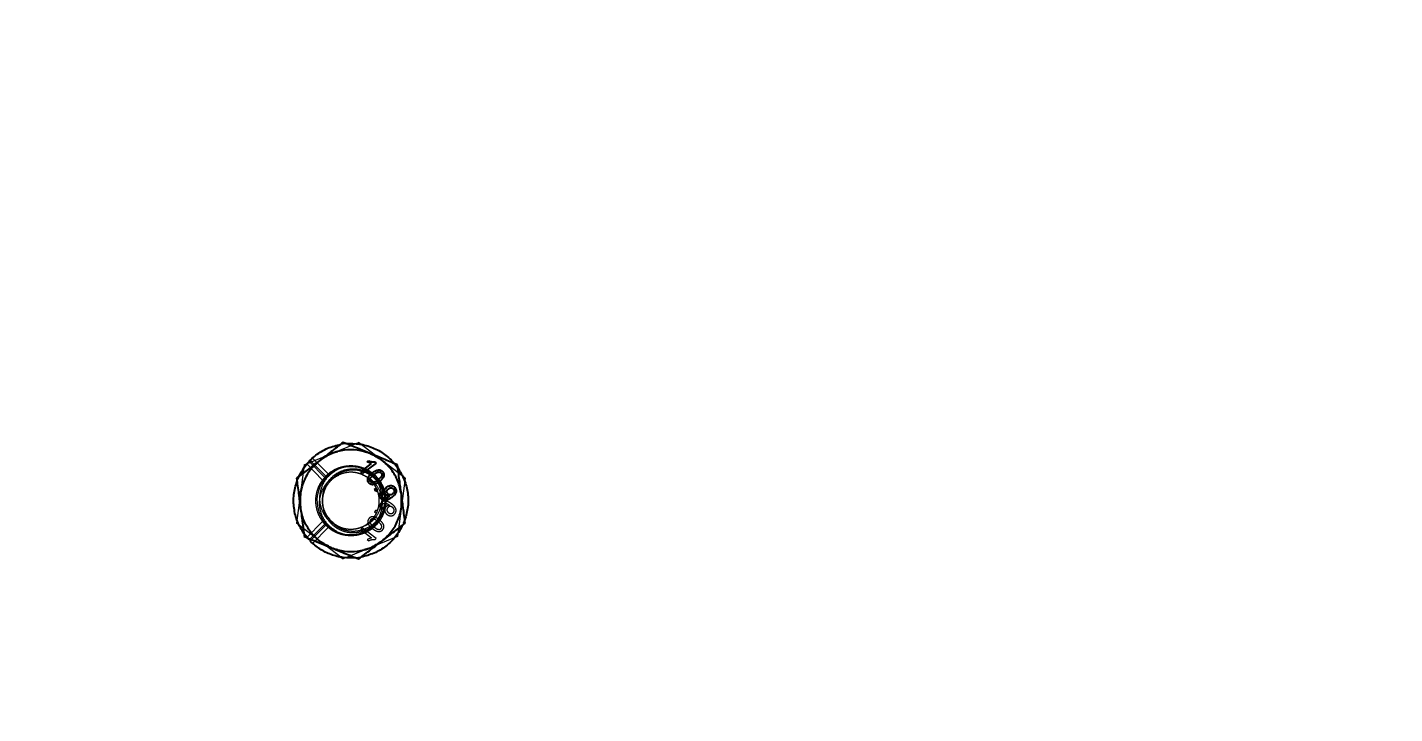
# Model space of a CAD drawing. Header units: millimetres. Extents: x 1293 to 41893, y 1011 to 26911.
# Drawn here: x 11506.8 to 11775.5, y 7464.4 to 7599.1 of the extents above; entities that cross this region are included whole.
import ezdxf

# ---------------------------------------------------------------- set-up
doc = ezdxf.new("R2010")
doc.units = ezdxf.units.MM
doc.header["$LTSCALE"] = 50
doc.linetypes.add('HIDDEN', pattern=[1.905, 1.27, -0.635])
doc.layers.add('CAPA_1', color=7, linetype='Continuous')
doc.layers.add('MAQUINAS', color=11, linetype='Continuous')
doc.styles.add('SLDTEXTSTYLE0', font='TXT', dxfattribs={"width": 0.75})
doc.dimstyles.new('SLDDIMSTYLE0', dxfattribs={"dimtxt": 100, "dimasz": 100, "dimexe": 0, "dimexo": 0.0625, "dimgap": 25, "dimtad": 2, "dimdec": 0, "dimlfac": 1.5, "dimrnd": 1e-09, "dimzin": 12, "dimdsep": 46, "dimtxsty": 'SLDTEXTSTYLE0', "dimsah": 1, "dimcen": 0.09, "dimadec": 0, "dimazin": 3, "dimtfac": 1, "dimtdec": 0, "dimtofl": 0, "dimtmove": 0, "dimatfit": 3, "dimfxl": 1, "dimfrac": 2, "dimtolj": 1, "dimtzin": 12, "dimarcsym": 0})

# ---------------------------------------------------------------- blocks, each defined once
blk = doc.blocks.new('_D_5')
at = {"layer": 'CAPA_1', "transparency": 16777216}
for p, q in [((11574.4, 7831.18), (17588.06, 7831.18)), ((17538.06, 7831.18), (17538.06, 4708.49)), ((16485.16, 4708.49), (17588.06, 4708.49))]:
    blk.add_line(p, q, dxfattribs=at)
for points in [[(17538.06, 7831.18), (17522.68, 7731.18), (17553.45, 7731.18)], [(17538.06, 4708.49), (17553.45, 4808.49), (17522.68, 4808.49)]]:
    blk.add_solid(points, dxfattribs=at)
at = {"layer": 'CAPA_1', "transparency": 16777216, "insert": (17409.15, 6122.06), "char_height": 100, "attachment_point": 1, "rotation": 90, "style": 'SLDTEXTSTYLE0'}
blk.add_mtext('4684', dxfattribs=at)
blk = doc.blocks.new('_D_15')
at = {"layer": 'CAPA_1', "transparency": 16777216}
for p, q in [((6530.12, 8742.38), (6530.12, 9415.65)), ((16745.16, 6492), (16745.16, 9415.65)), ((6530.12, 9365.65), (16745.16, 9365.65))]:
    blk.add_line(p, q, dxfattribs=at)
for points in [[(6530.12, 9365.65), (6630.12, 9350.26), (6630.12, 9381.03)], [(16745.16, 9365.65), (16645.16, 9381.03), (16645.16, 9350.26)]]:
    blk.add_solid(points, dxfattribs=at)
at = {"layer": 'CAPA_1', "transparency": 16777216, "insert": (11452.92, 9494.55), "char_height": 100, "attachment_point": 1, "style": 'SLDTEXTSTYLE0'}
blk.add_mtext('15323', dxfattribs=at)

msp = doc.modelspace()

# ---------------------------------------------------------------- linework, layer by layer
at = {"layer": 'MAQUINAS', "linetype": 'HIDDEN', "lineweight": 18}
for p, q in [((11561.24341, 7513.2202773), (11571.918196, 7517.6228082)), ((11568.6245076, 7517.2850493), (11567.8888591, 7517.0998635)), ((11568.3893351, 7517.2537224), (11569.4281961, 7517.3921073)), ((11569.9689276, 7517.3740415), (11568.8461578, 7517.314575)), ((11581.0682926, 7510.5794379), (11571.918196, 7517.6228082)), ((11562.195166, 7513.8905154), (11561.879991, 7513.4828181)), ((11565.252273, 7510.7588164), (11562.195166, 7513.8905154)), ((11562.3909977, 7514.0934968), (11562.879735, 7514.5587791)), ((11565.4443489, 7510.9656453), (11562.3909977, 7514.0934968)), ((11563.273565, 7514.8483422), (11562.879735, 7514.5587791)), ((11562.879735, 7514.5587791), (11565.936842, 7511.4270801)), ((11564.2245785, 7514.0265731), (11563.3829246, 7513.187489)), ((11566.580803, 7515.4215427), (11567.8274555, 7515.7535401)), ((11572.9595578, 7515.7535401), (11574.2195753, 7515.4138537)), ((11576.4932443, 7514.101123), (11577.4040887, 7513.187489)), ((11561.24341, 7513.2202773), (11559.7187207, 7501.774376)), ((11560.4769114, 7511.3960519), (11559.944196, 7510.3326349)), ((11564.8257342, 7510.229818), (11561.7465943, 7513.3840875)), ((11565.4443489, 7510.9656453), (11565.936842, 7511.4270801)), ((11565.936842, 7511.4270801), (11566.0493248, 7511.5053336)), ((11568.2581572, 7511.3216555), (11568.3858861, 7511.3876672)), ((11574.0812677, 7511.6960313), (11574.4599984, 7511.4597177)), ((11574.6118887, 7511.3170203), (11574.4599984, 7511.4597177)), ((11579.7408458, 7512.400596), (11578.8069848, 7513.6157442)), ((11578.9842245, 7513.4509781), (11579.6234998, 7512.6204906)), ((11559.8685258, 7510.1491578), (11559.6900635, 7509.5061077)), ((11559.7986173, 7509.9796512), (11560.1982029, 7510.9485237)), ((11560.8168735, 7508.7429581), (11560.4810654, 7507.4973266)), ((11581.0682926, 7510.5794379), (11579.5436032, 7499.1335366)), ((11579.9701398, 7508.7429581), (11580.275981, 7507.5945223)), ((11560.8168735, 7503.6108558), (11560.4810418, 7504.8719062)), ((11565.8740322, 7502.961592), (11566.1913273, 7502.5190954)), ((11575.2929009, 7504.3446739), (11575.0251049, 7503.996778)), ((11575.0251049, 7503.996778), (11575.3730008, 7503.7289819)), ((11575.6407969, 7504.0768778), (11575.2929009, 7504.3446739)), ((11576.3823769, 7504.3924949), (11576.6849626, 7504.7136112)), ((11576.831929, 7504.5717367), (11576.9953011, 7505.2772777)), ((11577.994455, 7505.3149143), (11578.0595173, 7505.2622349)), ((11580.3059479, 7504.8564872), (11579.9701398, 7503.6108558)), ((11568.3893351, 7495.1000915), (11559.7187207, 7501.774376)), ((11564.8257342, 7502.1239959), (11561.7465943, 7498.9697264)), ((11565.252273, 7501.5949975), (11562.3884478, 7498.6612963)), ((11565.4443489, 7501.3881686), (11562.6693393, 7498.5454501)), ((11562.879735, 7497.7950348), (11565.936842, 7500.9267338)), ((11565.547314, 7501.3004024), (11564.8026705, 7502.1630695)), ((11564.8257342, 7502.1239959), (11565.252273, 7501.5949975)), ((11572.6149402, 7500.8657145), (11572.3471442, 7500.5178186)), ((11572.3471442, 7500.5178186), (11574.4616992, 7498.8901206)), ((11575.3285285, 7498.7769052), (11572.6149402, 7500.8657145)), ((11574.2151653, 7500.7534227), (11574.6608341, 7501.0717542)), ((11575.4116494, 7501.7881501), (11574.4599984, 7500.8940962)), ((11580.3160821, 7500.9673646), (11580.6740843, 7501.6120533)), ((11580.988396, 7502.3741627), (11580.5888104, 7501.4052902)), ((11580.7572769, 7501.8137698), (11581.1085815, 7502.8984468)), ((11561.1431808, 7499.7714247), (11562.4508718, 7498.2117789)), ((11561.7465943, 7498.9697264), (11561.1635135, 7499.7333233)), ((11564.293769, 7498.2526908), (11563.3829246, 7499.1663249)), ((11579.5436032, 7499.1335366), (11568.8688173, 7494.7310057)), ((11574.4616992, 7498.8901206), (11573.5795859, 7498.5718734)), ((11573.5795859, 7498.5718734), (11573.9003025, 7498.3249989)), ((11575.1561348, 7498.5529472), (11575.3285285, 7498.7769052)), ((11577.4040887, 7499.1663249), (11576.5624347, 7498.3272408)), ((11568.3893351, 7495.1000915), (11568.8688173, 7494.7310057)), ((11570.9194888, 7494.9721302), (11572.4615307, 7495.1197214)), ((11572.3976782, 7495.1000915), (11571.3588172, 7494.9617065)), ((11574.2062103, 7496.9322711), (11572.9595578, 7496.6002738))]:
    msp.add_line(p, q, dxfattribs=at)
at = {"layer": 'MAQUINAS', "linetype": 'Continuous', "lineweight": 25}
for p, q in [((11573.5795859, 7513.7819405), (11573.9003025, 7514.028815)), ((11574.4616992, 7513.4636933), (11573.5795859, 7513.7819405)), ((11575.1561348, 7513.8008667), (11575.3285285, 7513.5769087)), ((11572.3471442, 7511.8359953), (11574.4616992, 7513.4636933)), ((11572.6149402, 7511.4880993), (11572.3471442, 7511.8359953)), ((11575.3285285, 7513.5769087), (11572.6149402, 7511.4880993)), ((11575.0251049, 7508.3570359), (11575.3730008, 7508.624832)), ((11575.2929009, 7508.00914), (11575.0251049, 7508.3570359)), ((11575.3730008, 7508.624832), (11575.6407969, 7508.276936)), ((11575.6407969, 7508.276936), (11575.2929009, 7508.00914)), ((11576.3823769, 7507.961319), (11576.6849626, 7507.6402027)), ((11577.994455, 7507.0388996), (11578.0595173, 7507.091579)), ((11562.195166, 7498.4632985), (11561.7465943, 7498.9697264)), ((11562.3884478, 7498.6612963), (11562.195166, 7498.4632985)), ((11562.6693393, 7498.5454501), (11562.3909977, 7498.260317))]:
    msp.add_line(p, q, dxfattribs=at)
at = {"layer": 'MAQUINAS', "linetype": 'HIDDEN', "lineweight": 18}
msp.add_arc((11570.3935066, 7506.1769069), 6.6666667, 37.587605897, 307.587605897, dxfattribs=at)
at = {"layer": 'MAQUINAS', "linetype": 'Continuous', "lineweight": 25}
for points in [[(11560.1982029, 7510.9485237), (11560.6335289, 7511.7334687), (11561.504181, 7513.3033588), (11563.4701245, 7515.171126), (11565.7787331, 7516.5937343), (11567.5191344, 7517.0337264), (11568.3893351, 7517.2537224)], [(11569.4281961, 7517.3921073), (11570.3256414, 7517.4075765), (11572.1205321, 7517.4385147), (11574.7210378, 7516.6698413), (11577.107357, 7515.3818317), (11578.358602, 7514.094596), (11578.9842245, 7513.4509781)], [(11564.293769, 7514.101123), (11563.6420522, 7513.5161808), (11562.3386187, 7512.3462963), (11561.0558032, 7510.0279938), (11560.3313936, 7507.4793918), (11560.4311748, 7505.7307888), (11560.4810654, 7504.8564872)], [(11574.2062103, 7515.4215427), (11573.373777, 7515.6934749), (11571.7089105, 7516.2373392), (11569.059794, 7516.1891388), (11566.4904351, 7515.5421948), (11565.025991, 7514.5814803), (11564.293769, 7514.101123)], [(11580.3059479, 7507.4973266), (11580.1252314, 7508.354201), (11579.7637985, 7510.0679499), (11578.3974975, 7512.3380519), (11576.5525481, 7514.23971), (11574.9883229, 7515.0275985), (11574.2062103, 7515.4215427)], [(11579.6234998, 7512.6204906), (11580.0856192, 7511.8510147), (11581.0098578, 7510.3120629), (11581.64442, 7507.6756223), (11581.7221305, 7504.9650044), (11581.2329742, 7503.2377766), (11580.988396, 7502.3741627)], [(11561.1635135, 7499.7333233), (11560.7013941, 7500.5027992), (11559.7771555, 7502.041751), (11559.1425933, 7504.6781916), (11559.0648828, 7507.3888095), (11559.5540391, 7509.1160373), (11559.7986173, 7509.9796512)], [(11576.4932443, 7498.2526908), (11577.1449611, 7498.8376331), (11578.4483946, 7500.0075176), (11579.7312101, 7502.32582), (11580.4556196, 7504.8744221), (11580.3558385, 7506.6230251), (11580.3059479, 7507.4973266)], [(11566.580803, 7496.9322711), (11565.7986904, 7497.3262154), (11564.2344652, 7498.1141039), (11562.3895158, 7500.015762), (11561.0232148, 7502.285864), (11560.6617818, 7503.9996128), (11560.4810654, 7504.8564872)], [(11580.5888104, 7501.4052902), (11580.1534844, 7500.6203452), (11579.2828323, 7499.0504551), (11577.3168888, 7497.1826879), (11575.0082802, 7495.7600796), (11573.2678788, 7495.3200875), (11572.3976782, 7495.1000915)], [(11571.3588172, 7494.9617065), (11570.534643, 7494.9428551), (11568.8862947, 7494.9051521), (11566.480345, 7495.5383283), (11564.2375567, 7496.6150857), (11563.0065174, 7497.7119066), (11562.3909977, 7498.260317)], [(11566.580803, 7496.9322711), (11567.4132363, 7496.660339), (11569.0781027, 7496.1164747), (11571.7272193, 7496.1646751), (11574.2965782, 7496.811619), (11575.7610222, 7497.7723336), (11576.4932443, 7498.2526908)]]:
    msp.add_open_spline(points, degree=3, dxfattribs=at)
for points, knots in [([(11568.8688173, 7517.6228082), (11568.0691556, 7517.0072613), (11566.5682072, 7515.8518926), (11565.0180483, 7514.6586437), (11564.293769, 7514.101123)], [0, 0, 0, 0, 0.5327709195, 1, 1, 1, 1]), ([(11574.2062103, 7515.4215427), (11573.3612436, 7515.7700267), (11571.5527802, 7516.5158792), (11569.8017274, 7517.2380543), (11568.8688173, 7517.6228082)], [0, 0, 0, 0, 0.4672290805, 1, 1, 1, 1]), ([(11564.293769, 7514.101123), (11563.5694897, 7513.5436024), (11562.0193308, 7512.3503535), (11560.5183824, 7511.1949847), (11559.7187207, 7510.5794379)], [0, 0, 0, 0, 0.4672290805, 1, 1, 1, 1]), ([(11573.9003025, 7514.028815), (11574.1011821, 7513.9422677), (11574.502247, 7513.7694725), (11574.938424, 7513.790414), (11575.1561348, 7513.8008667)], [0, 0, 0, 0, 0.5008657323, 1, 1, 1, 1]), ([(11579.5436032, 7513.2202773), (11578.6106932, 7513.6050311), (11576.8596403, 7514.3272062), (11575.051177, 7515.0730587), (11574.2062103, 7515.4215427)], [0, 0, 0, 0, 0.5327709195, 1, 1, 1, 1]), ([(11573.7140456, 7510.5292055), (11573.7586511, 7510.6431323), (11573.8479272, 7510.8711521), (11574.1532279, 7511.2583351), (11574.4349448, 7511.4924632), (11574.6227426, 7511.6485375)], [0, 0, 0, 0, 0.249753552, 0.499871473, 1, 1, 1, 1]), ([(11574.2322373, 7509.9628565), (11574.1952666, 7510.0226013), (11574.1213048, 7510.1421239), (11574.1140711, 7510.3565989), (11574.161907, 7510.5617749), (11574.3980515, 7510.9114773), (11574.6722817, 7511.1281622), (11574.8916258, 7511.3014784)], [0, 0, 0, 0, 0.1246963828, 0.2494616582, 0.3744323466, 0.4996371137, 1, 1, 1, 1]), ([(11574.6227426, 7511.6485375), (11574.7794075, 7511.7625139), (11575.0923509, 7511.9901856), (11575.5437086, 7512.1966551), (11575.9312278, 7512.2485662), (11576.2214014, 7512.1992668), (11576.4764622, 7512.0574458), (11576.6037846, 7511.9108164), (11576.6675089, 7511.837429)], [0, 0, 0, 0, 0.2504817087, 0.5003455958, 0.6317049056, 0.7502211388, 0.8749866995, 1, 1, 1, 1]), ([(11574.8916258, 7511.3014784), (11575.044365, 7511.4126885), (11575.2734605, 7511.5794939), (11575.6091415, 7511.7603706), (11575.7949475, 7511.7988445), (11575.8877282, 7511.8180562)], [0, 0, 0, 0, 0.50037231189, 0.75051514073, 1, 1, 1, 1]), ([(11576.3514735, 7511.6002177), (11576.388983, 7511.5406584), (11576.4640002, 7511.4215426), (11576.4752724, 7511.2062647), (11576.423686, 7511.0013955), (11576.1913844, 7510.648679), (11575.9156056, 7510.431505), (11575.695014, 7510.2577906)], [0, 0, 0, 0, 0.1247447425, 0.2494837578, 0.3744708184, 0.4996480989, 1, 1, 1, 1]), ([(11575.8877282, 7511.8180562), (11575.932225, 7511.8164463), (11576.0211899, 7511.8132276), (11576.1492043, 7511.7718283), (11576.2642489, 7511.701425), (11576.3223951, 7511.6339575), (11576.3514735, 7511.6002177)], [0, 0, 0, 0, 0.2501584562, 0.5001555724, 0.7500324303, 1, 1, 1, 1]), ([(11576.6675089, 7511.837429), (11576.7217167, 7511.7567672), (11576.8300877, 7511.5955097), (11576.9038976, 7511.3088636), (11576.8801841, 7511.0141647), (11576.6326537, 7510.4824365), (11576.2597302, 7510.1637353), (11575.9617229, 7509.9090578)], [0, 0, 0, 0, 0.125373348, 0.2506437386, 0.375697515, 0.5011131747, 1, 1, 1, 1]), ([(11580.3059479, 7507.4973266), (11580.1852606, 7508.4033312), (11579.9269561, 7510.3424327), (11579.6768516, 7512.2199765), (11579.5436032, 7513.2202773)], [0, 0, 0, 0, 0.4672290805, 1, 1, 1, 1]), ([(11559.7187207, 7510.5794379), (11559.8519691, 7509.5791371), (11560.1020736, 7507.7015933), (11560.360378, 7505.7624918), (11560.4810654, 7504.8564872)], [0, 0, 0, 0, 0.5327709195, 1, 1, 1, 1]), ([(11573.919131, 7509.7218401), (11573.8401491, 7509.8438028), (11573.7215251, 7510.0269805), (11573.690109, 7510.2795923), (11573.6939571, 7510.4232119), (11573.7073495, 7510.4938747), (11573.7140456, 7510.5292055)], [0, 0, 0, 0, 0.4987953461, 0.7491482596, 0.8745764119, 1, 1, 1, 1]), ([(11575.9617229, 7509.9090578), (11575.8052553, 7509.7950803), (11575.4926976, 7509.5674001), (11575.0453197, 7509.3640692), (11574.6591237, 7509.3102948), (11574.3681217, 7509.3567122), (11574.1096954, 7509.5017297), (11573.9826926, 7509.6484236), (11573.919131, 7509.7218401)], [0, 0, 0, 0, 0.2504758129, 0.5003473544, 0.6257683408, 0.7501761831, 0.8749696966, 1, 1, 1, 1]), ([(11575.695014, 7510.2577906), (11575.4713698, 7510.0898913), (11575.1917696, 7509.8799833), (11574.793229, 7509.7426537), (11574.5825954, 7509.7473587), (11574.3777171, 7509.810751), (11574.2807166, 7509.9121693), (11574.2322373, 7509.9628565)], [0, 0, 0, 0, 0.5004095025, 0.6256126137, 0.7505796735, 0.875343692, 1, 1, 1, 1]), ([(11577.2268313, 7507.4400821), (11577.1879733, 7507.496743), (11577.1102836, 7507.6100264), (11577.0451962, 7507.8064107), (11577.0239342, 7508.0118933), (11577.0478911, 7508.216928), (11577.112141, 7508.4141052), (11577.2479933, 7508.6547869), (11577.4038813, 7508.7917568), (11577.507459, 7508.8827647)], [0, 0, 0, 0, 0.1250740585, 0.2500636243, 0.3732612247, 0.5001992382, 0.6242961009, 0.7503685137, 1, 1, 1, 1]), ([(11577.6215318, 7507.575099), (11577.5719877, 7507.6507777), (11577.497757, 7507.7641652), (11577.4650361, 7507.9424987), (11577.4711285, 7508.0772984), (11577.5063008, 7508.208127), (11577.5881065, 7508.3696515), (11577.689455, 7508.4603788), (11577.7567731, 7508.5206421)], [0, 0, 0, 0, 0.2495205461, 0.3738507837, 0.4998887841, 0.6240955932, 0.7503154422, 1, 1, 1, 1]), ([(11577.507459, 7508.8827647), (11577.6286567, 7508.9635006), (11577.8112536, 7509.0851377), (11578.095215, 7509.1524718), (11578.3141302, 7509.1586482), (11578.5275894, 7509.1195424), (11578.7989882, 7509.0105365), (11578.9484645, 7508.8510362), (11579.0483833, 7508.7444167)], [0, 0, 0, 0, 0.24986885846, 0.37645352865, 0.50034766571, 0.6272386366, 0.75082408471, 1, 1, 1, 1]), ([(11577.7567731, 7508.5206421), (11577.8365231, 7508.5739978), (11577.9958129, 7508.6805687), (11578.2411241, 7508.7180132), (11578.4300346, 7508.6918906), (11578.6109866, 7508.6238009), (11578.7097829, 7508.5199987), (11578.7762833, 7508.4501287)], [0, 0, 0, 0, 0.2502503989, 0.4998417518, 0.6295762976, 0.7506653539, 1, 1, 1, 1]), ([(11579.0483833, 7508.7444167), (11579.1008012, 7508.6654813), (11579.2056211, 7508.5076343), (11579.2750763, 7508.2287519), (11579.276328, 7507.9436709), (11579.1726518, 7507.5772177), (11578.8854129, 7507.1888917), (11578.5922373, 7506.9528217), (11578.4452719, 7506.8344826)], [0, 0, 0, 0, 0.1250635897, 0.2500895576, 0.3751100052, 0.5001693996, 0.7494409524, 1, 1, 1, 1]), ([(11578.7762833, 7508.4501287), (11578.8252611, 7508.3719861), (11578.8984551, 7508.2552074), (11578.9181393, 7508.0714325), (11578.9007429, 7507.9353892), (11578.854856, 7507.804918), (11578.7602946, 7507.6471879), (11578.6557281, 7507.5569761), (11578.5862535, 7507.497039)], [0, 0, 0, 0, 0.2490168506, 0.3721383925, 0.4993654558, 0.6235619335, 0.7498926933, 1, 1, 1, 1]), ([(11576.2636019, 7506.6761198), (11576.1976191, 7506.7764766), (11576.0983996, 7506.9273849), (11576.0477159, 7507.1628949), (11576.0473706, 7507.4014878), (11576.1426754, 7507.6943131), (11576.3023924, 7507.8722234), (11576.3823769, 7507.961319)], [0, 0, 0, 0, 0.2498594906, 0.3757183909, 0.500481002, 0.7498462328, 1, 1, 1, 1]), ([(11578.4452719, 7506.8344826), (11578.2789126, 7506.7131442), (11577.9467596, 7506.4708797), (11577.4626352, 7506.2635778), (11577.0483786, 7506.2302963), (11576.7432891, 7506.2949343), (11576.4684651, 7506.4433582), (11576.3319088, 7506.5985109), (11576.2636019, 7506.6761198)], [0, 0, 0, 0, 0.2504849429, 0.5001185141, 0.6278991852, 0.7500923696, 0.8749936752, 1, 1, 1, 1]), ([(11576.6849626, 7507.6402027), (11576.6358589, 7507.5818399), (11576.5471775, 7507.4764364), (11576.4809649, 7507.3138052), (11576.4726796, 7507.1827233), (11576.4918062, 7507.0805284), (11576.5303361, 7506.9835163), (11576.5704572, 7506.9273028), (11576.5905165, 7506.8991979)], [0, 0, 0, 0, 0.2764767993, 0.4993179598, 0.6237184282, 0.7494961879, 0.8747561628, 1, 1, 1, 1]), ([(11576.5905165, 7506.8991979), (11576.6347266, 7506.8499506), (11576.7231099, 7506.751497), (11576.9039198, 7506.6629115), (11577.1023155, 7506.6322192), (11577.4914869, 7506.719301), (11577.7710004, 7506.8969109), (11577.994455, 7507.0388996)], [0, 0, 0, 0, 0.1252073258, 0.2503100191, 0.3753386279, 0.5006201474, 1, 1, 1, 1]), ([(11578.0595173, 7507.091579), (11577.981018, 7507.0885179), (11577.8235261, 7507.0823766), (11577.5952354, 7507.1505329), (11577.3842079, 7507.2628683), (11577.2792119, 7507.381099), (11577.2268313, 7507.4400821)], [0, 0, 0, 0, 0.2489431768, 0.4994502947, 0.7502849385, 1, 1, 1, 1]), ([(11578.5862535, 7507.497039), (11578.5105028, 7507.4458975), (11578.3958896, 7507.3685188), (11578.2190491, 7507.3201143), (11578.0813315, 7507.3135439), (11577.9475, 7507.3373017), (11577.7774162, 7507.4072088), (11577.6840095, 7507.5078094), (11577.6215318, 7507.575099)], [0, 0, 0, 0, 0.2499764907, 0.3782221672, 0.5003423322, 0.6274524307, 0.7508110927, 1, 1, 1, 1]), ([(11581.0682926, 7501.774376), (11580.9350442, 7502.7746767), (11580.6849397, 7504.6522206), (11580.4266353, 7506.591322), (11580.3059479, 7507.4973266)], [0, 0, 0, 0, 0.5327709195, 1, 1, 1, 1]), ([(11560.4810654, 7504.8564872), (11560.6017527, 7503.9504826), (11560.8600572, 7502.0113812), (11561.1101617, 7500.1338374), (11561.24341, 7499.1335366)], [0, 0, 0, 0, 0.4672290805, 1, 1, 1, 1]), ([(11576.4932443, 7498.2526908), (11577.2175236, 7498.8102115), (11578.7676825, 7500.0034604), (11580.2686309, 7501.1588291), (11581.0682926, 7501.774376)], [0, 0, 0, 0, 0.4672290805, 1, 1, 1, 1]), ([(11561.24341, 7499.1335366), (11562.1763201, 7498.7487827), (11563.927373, 7498.0266076), (11565.7358363, 7497.2807551), (11566.580803, 7496.9322711)], [0, 0, 0, 0, 0.5327709195, 1, 1, 1, 1]), ([(11571.918196, 7494.7310057), (11572.7178576, 7495.3465525), (11574.218806, 7496.5019213), (11575.768965, 7497.6951702), (11576.4932443, 7498.2526908)], [0, 0, 0, 0, 0.5327709195, 1, 1, 1, 1]), ([(11566.580803, 7496.9322711), (11567.4257697, 7496.5837872), (11569.2342331, 7495.8379346), (11570.9852859, 7495.1157596), (11571.918196, 7494.7310057)], [0, 0, 0, 0, 0.4672290805, 1, 1, 1, 1])]:
    msp.add_open_spline(points, degree=3, knots=knots, dxfattribs=at)
at = {"layer": 'MAQUINAS', "linetype": 'HIDDEN', "lineweight": 18}
for points in [[(11564.8257342, 7502.1239959), (11564.5861794, 7502.4947189), (11564.1070698, 7503.2361651), (11563.6742173, 7504.4962947), (11563.4735745, 7505.8074858), (11563.5311383, 7507.1351161), (11563.8398032, 7508.4267696), (11564.3895646, 7509.6359583), (11565.1598634, 7510.7179901), (11566.1224911, 7511.6331758), (11567.2420506, 7512.3478687), (11568.4774108, 7512.8358124), (11569.783177, 7513.0790763), (11571.1113698, 7513.0687222), (11572.4131848, 7512.8051303), (11573.6407873, 7512.2979863), (11574.7490695, 7511.5659251), (11575.6973078, 7510.635846), (11576.4506596, 7509.5419245), (11576.981443, 7508.3243564), (11577.2701547, 7507.027881), (11577.3061859, 7505.7001367), (11577.0882128, 7504.3899112), (11576.6242448, 7503.1453485), (11575.9313299, 7502.0121791), (11575.0349305, 7501.0320426), (11573.9679786, 7500.240948), (11572.7697018, 7499.6679859), (11571.4840451, 7499.3341271), (11570.1585681, 7499.2519472), (11568.8407864, 7499.4233158), (11567.5835574, 7499.8462283), (11566.4165226, 7500.4891262), (11565.7684068, 7501.0884878), (11565.4443489, 7501.3881686)], [(11565.9685175, 7502.7707312), (11565.5892211, 7503.4010804), (11564.8306284, 7504.6617789), (11564.720145, 7506.9224387), (11565.4250125, 7509.0323672), (11566.8992481, 7510.7175537), (11568.9019802, 7511.7087948), (11571.1327146, 7511.8585726), (11573.2506606, 7511.1431755), (11574.9337024, 7509.671764), (11575.9255048, 7507.6682648), (11576.0751822, 7505.4377749), (11575.3596254, 7503.3196182), (11573.8889529, 7501.6371744), (11571.8826577, 7500.6431906), (11569.6626126, 7500.5016409), (11567.5054726, 7501.1868682), (11566.4808358, 7502.2427768), (11565.9685175, 7502.7707312)], [(11575.6763174, 7510.2433987), (11575.9236218, 7509.8815399), (11576.4182305, 7509.1578222), (11576.8682631, 7507.915659), (11577.1010466, 7506.6151551), (11577.0355305, 7505.7410197), (11577.0027724, 7505.303952)], [(11565.9685175, 7502.7707312), (11565.7613703, 7503.0738314), (11565.347076, 7503.680032), (11564.9701196, 7504.720493), (11564.7751354, 7505.8098214), (11564.8300131, 7506.5420149), (11564.8574519, 7506.9081117)]]:
    msp.add_open_spline(points, degree=3, dxfattribs=at)
for points, knots in [([(11567.6726324, 7512.2630624), (11567.0342696, 7511.8368141), (11565.9688982, 7511.1254432), (11564.8374502, 7509.4869595), (11564.203957, 7507.6576487), (11564.2103983, 7505.5031284), (11564.9859257, 7503.5096224), (11566.0967022, 7502.0707967), (11567.0444004, 7501.640792), (11567.3400703, 7501.5066359)], [0, 0, 0, 0, 0.1725440935, 0.2879608933, 0.4454263748, 0.6059003849, 0.7652904449, 0.9267735532, 1, 1, 1, 1]), ([(11567.6726324, 7500.0907515), (11567.0342566, 7500.5170192), (11565.9688636, 7501.2284223), (11564.8375497, 7502.8667059), (11564.2034157, 7504.6969728), (11564.2124371, 7506.847644), (11564.9783416, 7508.8555054), (11566.2846006, 7510.4528499), (11567.4786487, 7510.9654892), (11568.0123849, 7511.1946376)], [0, 0, 0, 0, 0.163192842, 0.2723544782, 0.4212859131, 0.5730628255, 0.7238145338, 0.8765458549, 1, 1, 1, 1]), ([(11564.8574519, 7506.9081117), (11564.9005071, 7507.2997996), (11564.9855605, 7508.0735596), (11565.4973145, 7509.3899024), (11566.4406487, 7510.7060147), (11567.9012828, 7511.790806), (11569.5685207, 7512.3891559), (11571.334584, 7512.5068806), (11573.0628035, 7512.1199985), (11574.5647299, 7511.3485774), (11575.3301204, 7510.5875997), (11575.6763174, 7510.2433987)], [0, 0, 0, 0, 0.0816773368, 0.1613495162, 0.2910353922, 0.4131478799, 0.5342208991, 0.6547644877, 0.7763453068, 0.8988377959, 1, 1, 1, 1]), ([(11565.9685175, 7502.7707312), (11566.1326508, 7502.5744899), (11566.5427189, 7502.0842038), (11567.14015, 7501.6168406), (11567.6869392, 7501.2873905), (11568.0715295, 7501.0908898), (11568.560313, 7500.8917497), (11568.929358, 7500.7841378), (11569.1317897, 7500.7371796), (11569.1321145, 7500.7371043), (11569.1325975, 7500.7369923), (11569.1334723, 7500.7367896), (11569.135074, 7500.7364188), (11569.1380607, 7500.7357285), (11569.1437972, 7500.7344067), (11569.1553275, 7500.7317664), (11569.1800253, 7500.7261816), (11569.2372614, 7500.7135942), (11569.413706, 7500.6773594), (11570.0152139, 7500.5812466), (11570.6975019, 7500.5783788), (11571.3597409, 7500.6735506), (11571.7398856, 7500.7517938), (11572.165734, 7500.8742415), (11572.5420079, 7501.0183284), (11572.7704074, 7501.1231005), (11572.9991616, 7501.2351829), (11573.2898831, 7501.394618), (11573.6892465, 7501.6605646), (11574.0643587, 7501.9597847), (11574.3940429, 7502.2726235), (11574.7151358, 7502.6295658), (11575.0436246, 7503.0647018), (11575.2963375, 7503.4897423), (11575.4362522, 7503.7766365), (11575.5419864, 7504.008212), (11575.6656938, 7504.315891), (11575.8058843, 7504.7749503), (11575.9061925, 7505.2443793), (11575.9693021, 7505.7480839), (11575.9850645, 7506.2510536), (11575.9567955, 7506.7159749), (11575.9026163, 7507.1137977), (11575.8443514, 7507.3990446), (11575.8018658, 7507.5677741), (11575.7456761, 7507.7787832), (11575.6474828, 7508.0886377), (11575.4741013, 7508.5073948), (11575.2921298, 7508.866431), (11575.1122683, 7509.168796), (11574.8233059, 7509.5957279), (11574.3640271, 7510.1387948), (11573.6978508, 7510.7059414), (11573.0378446, 7511.1116842), (11572.4226399, 7511.3915471), (11571.8368548, 7511.5833331), (11571.2460924, 7511.7059428), (11570.6451439, 7511.7660718), (11569.6080493, 7511.7587078), (11568.1286739, 7511.4040818), (11566.5109832, 7510.3348485), (11565.2993255, 7508.7855162), (11565.0047433, 7507.533914), (11564.8574519, 7506.9081117)], [0, 0, 0, 0, 0.0250183283, 0.0625054019, 0.0734574032, 0.0875362607, 0.1047409414, 0.1250701816, 0.1250803607, 0.1250883983, 0.125102838, 0.1251289002, 0.1251763228, 0.1252638221, 0.1254290508, 0.1257527365, 0.1264220561, 0.1279084317, 0.1314910856, 0.1440579953, 0.187538546, 0.1974735602, 0.2095663785, 0.2255093189, 0.2408045782, 0.2489692555, 0.2501056217, 0.2657484549, 0.2813911902, 0.2970338277, 0.3126763677, 0.3258384204, 0.3440073868, 0.3659743296, 0.374124134, 0.3752533995, 0.3909020105, 0.4065504226, 0.4221986369, 0.4378466545, 0.4561989622, 0.4713844656, 0.4834020188, 0.4954853436, 0.4998684449, 0.5004379052, 0.5168673873, 0.5316456935, 0.5447725213, 0.5562476021, 0.5660707013, 0.5952358297, 0.6255591058, 0.6513477977, 0.6708426559, 0.6916214996, 0.7115649537, 0.7298045647, 0.7506541573, 0.8129902501, 0.8753265879, 0.937663171, 1, 1, 1, 1]), ([(11577.0027724, 7507.0498619), (11576.9259466, 7507.3612003), (11576.7722833, 7507.9839248), (11576.4082262, 7508.779903), (11575.9856938, 7509.4803773), (11575.4941836, 7510.1154786), (11574.7086387, 7510.8876145), (11573.8906176, 7511.421178), (11573.1662535, 7511.7447017), (11572.7630855, 7511.8949524), (11572.3213018, 7512.025086), (11571.4650046, 7512.2033754), (11570.1715303, 7512.2405964), (11568.5365466, 7511.8083327), (11567.2165873, 7511.0768469), (11566.6458922, 7510.3693667), (11566.4340974, 7510.1068085)], [0, 0, 0, 0, 0.06995325176, 0.13991720521, 0.19019267577, 0.24855124533, 0.31487984147, 0.43024675795, 0.45921363717, 0.48820590072, 0.52420610672, 0.55973198953, 0.67927374579, 0.80242530559, 0.92667660252, 1, 1, 1, 1]), ([(11572.672566, 7511.2747939), (11573.0255857, 7511.1266696), (11573.7316074, 7510.8304285), (11574.943976, 7509.9038542), (11576.058099, 7508.3882355), (11576.565083, 7506.4860901), (11576.5057289, 7504.5538148), (11575.9212217, 7502.8285606), (11574.667704, 7501.0827246), (11573.480532, 7500.3702328), (11572.7903214, 7499.9559968)], [0, 0, 0, 0, 0.079497361, 0.158990701, 0.3151348709, 0.4619446366, 0.5603215006, 0.7147960453, 0.8341851173, 1, 1, 1, 1]), ([(11576.4973458, 7506.2660609), (11576.503047, 7506.6863022), (11576.5188446, 7507.8507629), (11575.9137763, 7509.5254745), (11574.6701407, 7511.2710169), (11573.4814278, 7511.9835545), (11572.7903214, 7512.3978171)], [0, 0, 0, 0, 0.1655470056, 0.4587197365, 0.6853047724, 1, 1, 1, 1]), ([(11572.672566, 7501.07902), (11573.0258707, 7501.2271232), (11573.7324623, 7501.5233221), (11574.9391827, 7502.4503145), (11576.0913261, 7503.957741), (11576.3652205, 7505.3946128), (11576.4973458, 7506.087753)], [0, 0, 0, 0, 0.1725736883, 0.3451386477, 0.6840980163, 1, 1, 1, 1]), ([(11576.2636019, 7505.677694), (11576.1976224, 7505.5773368), (11576.0983448, 7505.426332), (11576.0476898, 7505.1908033), (11576.0474146, 7504.9522163), (11576.1426729, 7504.6595004), (11576.3023915, 7504.4815903), (11576.3823769, 7504.3924949)], [0, 0, 0, 0, 0.2498591948, 0.3759561592, 0.5004815934, 0.749846529, 1, 1, 1, 1]), ([(11578.4452719, 7505.5193312), (11578.2789124, 7505.6406695), (11577.9467587, 7505.8829335), (11577.4625295, 7506.0902847), (11577.0482543, 7506.1235113), (11576.7431864, 7506.0588231), (11576.4684648, 7505.9104558), (11576.3319087, 7505.755303), (11576.2636019, 7505.677694)], [0, 0, 0, 0, 0.2504849259, 0.5001184801, 0.6280398823, 0.7500923866, 0.8749936837, 1, 1, 1, 1]), ([(11576.5905165, 7505.454616), (11576.6347266, 7505.5038633), (11576.7231099, 7505.6023169), (11576.9039198, 7505.6909024), (11577.1023155, 7505.7215946), (11577.4914869, 7505.6345129), (11577.7710004, 7505.456903), (11577.994455, 7505.3149143)], [0, 0, 0, 0, 0.1252073258, 0.2503100191, 0.3753386279, 0.5006201474, 1, 1, 1, 1]), ([(11564.8574519, 7505.4457022), (11564.9005068, 7505.0540155), (11564.9855598, 7504.2802566), (11565.4973132, 7502.9639137), (11566.440648, 7501.6477995), (11567.9012843, 7500.5630069), (11569.5685246, 7499.9646569), (11571.3345904, 7499.8469336), (11573.0628117, 7500.2338182), (11574.5647351, 7501.0052406), (11575.3301231, 7501.7662165), (11575.6763174, 7502.1104152)], [0, 0, 0, 0, 0.0816770766, 0.1613492895, 0.2910353615, 0.4131480043, 0.5342211749, 0.6547649167, 0.7763458984, 0.8988385446, 1, 1, 1, 1]), ([(11577.0027724, 7505.303952), (11576.9259468, 7504.9926142), (11576.7722838, 7504.3698909), (11576.408228, 7503.5739145), (11575.9856976, 7502.8734423), (11575.4941904, 7502.2383432), (11574.7086501, 7501.4662087), (11573.8906318, 7500.9326437), (11573.166272, 7500.6091202), (11572.7631039, 7500.4588656), (11572.3213442, 7500.3287503), (11571.4649345, 7500.1503316), (11570.1730674, 7500.1148076), (11568.5309472, 7500.5395156), (11567.0276342, 7501.4157547), (11566.3216677, 7502.3189299), (11565.9685175, 7502.7707312)], [0, 0, 0, 0, 0.0665557442, 0.1331216702, 0.1809552485, 0.2364793104, 0.2995862574, 0.4093499599, 0.4369099672, 0.4644941257, 0.4987453087, 0.5325451922, 0.6462814497, 0.7634528024, 0.8816704486, 1, 1, 1, 1]), ([(11575.9617229, 7502.444756), (11575.8052551, 7502.558746), (11575.4926968, 7502.7864508), (11575.0450144, 7502.9897675), (11574.6587652, 7503.0437399), (11574.367845, 7502.9968841), (11574.1096932, 7502.8520986), (11573.9826919, 7502.7053951), (11573.919131, 7502.6319738)], [0, 0, 0, 0, 0.25047150777, 0.5003387545, 0.62618806137, 0.75018047702, 0.87497184564, 1, 1, 1, 1]), ([(11574.4599984, 7500.8940962), (11574.6935598, 7501.0878094), (11574.9943943, 7501.3373182), (11575.2924639, 7501.6539641), (11575.4769064, 7501.8602221), (11575.6890269, 7502.1192681), (11575.9427046, 7502.473438), (11576.3243621, 7503.0896149), (11576.7587176, 7504.0187041), (11576.921421, 7504.8755368), (11577.0027724, 7505.303952)], [0, 0, 0, 0, 0.1741680576, 0.2243339503, 0.2498477307, 0.3332575432, 0.4166697768, 0.5000844782, 0.7500429764, 1, 1, 1, 1]), ([(11576.6849626, 7504.7136112), (11576.6358058, 7504.7720049), (11576.5471142, 7504.8773624), (11576.4807815, 7505.0402857), (11576.4729784, 7505.1709913), (11576.4966079, 7505.3082721), (11576.5529974, 7505.3961475), (11576.5905165, 7505.454616)], [0, 0, 0, 0, 0.2770742738, 0.4999140274, 0.6248342849, 0.7503808481, 1, 1, 1, 1]), ([(11577.2268313, 7504.9137318), (11577.2066638, 7504.8859958), (11577.1663272, 7504.8305217), (11577.1007154, 7504.7099762), (11577.0447168, 7504.54761), (11577.0240551, 7504.341709), (11577.0479103, 7504.1366779), (11577.1121994, 7503.939589), (11577.2480787, 7503.6989508), (11577.4038792, 7503.5620584), (11577.507459, 7503.4710492)], [0, 0, 0, 0, 0.0626107389, 0.1252263593, 0.2501941382, 0.3735862588, 0.5002863049, 0.6245798583, 0.750412027, 1, 1, 1, 1]), ([(11578.0595173, 7505.2622349), (11577.9808268, 7505.2652925), (11577.8225317, 7505.2714432), (11577.5939988, 7505.2027067), (11577.3833654, 7505.0901566), (11577.278956, 7504.9724799), (11577.2268313, 7504.9137318)], [0, 0, 0, 0, 0.2495404591, 0.5019797072, 0.7513717736, 1, 1, 1, 1]), ([(11577.6215318, 7504.7787148), (11577.5719875, 7504.7030362), (11577.4978205, 7504.5897464), (11577.4650435, 7504.4114358), (11577.4710956, 7504.2767366), (11577.506252, 7504.1457904), (11577.5880291, 7503.9842384), (11577.6894571, 7503.8934359), (11577.7567731, 7503.8331718)], [0, 0, 0, 0, 0.2495203093, 0.3735284255, 0.4998883672, 0.623789863, 0.7503156792, 1, 1, 1, 1]), ([(11577.507459, 7503.4710492), (11577.6286568, 7503.3903148), (11577.8113513, 7503.2686151), (11578.0953337, 7503.2013206), (11578.3143713, 7503.1951844), (11578.5277168, 7503.2343082), (11578.7990783, 7503.3433694), (11578.9484652, 7503.5027767), (11579.0483833, 7503.6093972)], [0, 0, 0, 0, 0.2498687718, 0.3766540303, 0.5003478215, 0.6274593765, 0.7508241712, 1, 1, 1, 1]), ([(11578.5862535, 7504.8567749), (11578.5105027, 7504.9079175), (11578.3959825, 7504.9852349), (11578.2191632, 7505.0336755), (11578.0815668, 7505.0402847), (11577.947626, 7505.0165491), (11577.7775042, 7504.9466963), (11577.68401, 7504.8460036), (11577.6215318, 7504.7787148)], [0, 0, 0, 0, 0.2499766017, 0.3779151287, 0.5003420213, 0.627106401, 0.7508109821, 1, 1, 1, 1]), ([(11577.7567731, 7503.8331718), (11577.8365229, 7503.7798156), (11577.9958124, 7503.6732438), (11578.2410138, 7503.6358222), (11578.4299245, 7503.6618903), (11578.6109075, 7503.7299368), (11578.709782, 7503.833817), (11578.7762833, 7503.9036852)], [0, 0, 0, 0, 0.250250228, 0.4998414106, 0.6292883971, 0.7506655241, 1, 1, 1, 1]), ([(11579.0483833, 7503.6093972), (11579.1008012, 7503.6883325), (11579.2056211, 7503.8461795), (11579.2750763, 7504.125062), (11579.276328, 7504.4101429), (11579.1726518, 7504.7765962), (11578.8854129, 7505.1649222), (11578.5922373, 7505.4009922), (11578.4452719, 7505.5193312)], [0, 0, 0, 0, 0.1250635897, 0.25008955759, 0.37511000523, 0.50016939956, 0.74944095238, 1, 1, 1, 1]), ([(11578.7762833, 7503.9036852), (11578.825264, 7503.9818275), (11578.8984045, 7504.0985133), (11578.9181305, 7504.2822687), (11578.9007967, 7504.4182031), (11578.8549099, 7504.5487812), (11578.7603876, 7504.7065459), (11578.655728, 7504.7968379), (11578.5862535, 7504.8567749)], [0, 0, 0, 0, 0.249017166, 0.3718446562, 0.4993648037, 0.6232259432, 0.7498923764, 1, 1, 1, 1]), ([(11573.919131, 7502.6319738), (11573.840828, 7502.5100761), (11573.7232235, 7502.3269959), (11573.6825504, 7502.0378398), (11573.7035469, 7501.895687), (11573.7140456, 7501.8246084)], [0, 0, 0, 0, 0.4990363131, 0.7495101716, 1, 1, 1, 1]), ([(11573.7140456, 7501.8246084), (11573.7586511, 7501.7106816), (11573.8479272, 7501.4826618), (11574.1532279, 7501.0954788), (11574.4349448, 7500.8613506), (11574.6227426, 7500.7052764)], [0, 0, 0, 0, 0.249753552, 0.499871473, 1, 1, 1, 1]), ([(11574.2322373, 7502.3909574), (11574.1952666, 7502.3312126), (11574.1213048, 7502.21169), (11574.1140711, 7501.997215), (11574.161907, 7501.7920389), (11574.3980515, 7501.4423366), (11574.6722817, 7501.2256517), (11574.8916258, 7501.0523354)], [0, 0, 0, 0, 0.1246963828, 0.2494616582, 0.3744323466, 0.4996371137, 1, 1, 1, 1]), ([(11575.695014, 7502.0960233), (11575.4713698, 7502.2639226), (11575.1917696, 7502.4738306), (11574.793229, 7502.6111602), (11574.5825954, 7502.6064552), (11574.3777171, 7502.5430629), (11574.2807166, 7502.4416446), (11574.2322373, 7502.3909574)], [0, 0, 0, 0, 0.5004095025, 0.6256126137, 0.7505796735, 0.875343692, 1, 1, 1, 1]), ([(11574.6227426, 7500.7052764), (11574.7794079, 7500.5912998), (11575.0923521, 7500.3636278), (11575.5438205, 7500.1571074), (11575.9313637, 7500.1052393), (11576.221512, 7500.1546112), (11576.4764625, 7500.2963675), (11576.6037847, 7500.4429973), (11576.6675089, 7500.5163849)], [0, 0, 0, 0, 0.2504815493, 0.5003452774, 0.6318664681, 0.7502212978, 0.8749867791, 1, 1, 1, 1]), ([(11574.8916258, 7501.0523354), (11575.044365, 7500.9411254), (11575.2734605, 7500.77432), (11575.6091415, 7500.5934433), (11575.7949475, 7500.5549694), (11575.8877282, 7500.5357577)], [0, 0, 0, 0, 0.5003723119, 0.7505151407, 1, 1, 1, 1]), ([(11576.3514735, 7500.7535962), (11576.388983, 7500.8131555), (11576.4640002, 7500.9322712), (11576.4752724, 7501.1475492), (11576.423686, 7501.3524184), (11576.1913844, 7501.7051349), (11575.9156056, 7501.9223089), (11575.695014, 7502.0960233)], [0, 0, 0, 0, 0.1247447425, 0.24948375779, 0.37447081842, 0.49964809889, 1, 1, 1, 1]), ([(11575.8877282, 7500.5357577), (11575.9322001, 7500.5373873), (11576.0211152, 7500.5406453), (11576.1495029, 7500.5817496), (11576.2442211, 7500.6413712), (11576.3094652, 7500.7018534), (11576.3374705, 7500.7363482), (11576.3514735, 7500.7535962)], [0, 0, 0, 0, 0.2500549443, 0.4999486155, 0.749722078, 0.8748570557, 1, 1, 1, 1]), ([(11576.6675089, 7500.5163849), (11576.7217167, 7500.5970467), (11576.8300877, 7500.7583042), (11576.9038976, 7501.0449502), (11576.8801841, 7501.3396492), (11576.6326537, 7501.8713774), (11576.2597302, 7502.1900785), (11575.9617229, 7502.444756)], [0, 0, 0, 0, 0.125373348, 0.2506437386, 0.375697515, 0.5011131747, 1, 1, 1, 1]), ([(11573.9003025, 7498.3249989), (11574.1011821, 7498.4115461), (11574.502247, 7498.5843414), (11574.938424, 7498.5633998), (11575.1561348, 7498.5529472)], [0, 0, 0, 0, 0.5008657323, 1, 1, 1, 1]), ([(11567.8274555, 7496.6002738), (11567.3819943, 7496.6655794), (11566.9023329, 7496.7358987), (11566.4939526, 7496.9775644), (11566.4648348, 7496.9947954)], [0, 0, 0, 0, 0.9286993414, 1, 1, 1, 1])]:
    msp.add_open_spline(points, degree=3, knots=knots, dxfattribs=at)

# ---------------------------------------------------------------- dimensions: what is measured, and where the dimension line sits
at = {"layer": 'CAPA_1'}
dim = msp.add_linear_dim(base=(16745.1618891, 9365.6463094), p1=(6530.1246702, 8678.8772747), p2=(16745.1618891, 6428.5014528), dimstyle='SLDDIMSTYLE0', dxfattribs=at)
dim.commit()
dim.dimension.update_dxf_attribs({"geometry": '_D_15', "text_midpoint": (11637.6432797, 9365.6463094), "dimtype": 160})
dim = msp.add_linear_dim(base=(17538.0605071, 4708.4929069), p1=(11510.8968592, 7831.1769069), p2=(16421.6646746, 4708.4929069), angle=90, dimstyle='SLDDIMSTYLE0', dxfattribs=at)
dim.commit()
dim.dimension.update_dxf_attribs({"geometry": '_D_5', "text_midpoint": (17538.0605071, 6269.8349069), "dimtype": 160})

doc.saveas('drawing.dxf')
